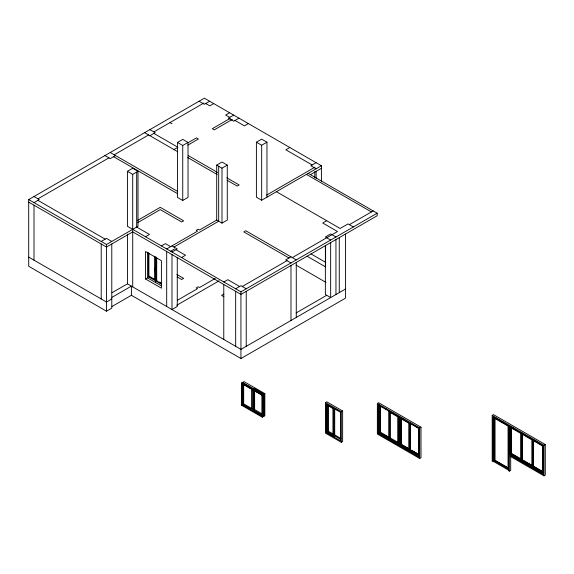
<?xml version="1.0" encoding="UTF-8"?>
<svg xmlns="http://www.w3.org/2000/svg" width="574" height="574" viewBox="0 0 574 574"><rect width="100%" height="100%" fill="white"/><g stroke="black" fill="none" stroke-linecap="round" stroke-linejoin="round"><path stroke-width="0.86" d="M155.647 271.014L154.98 270.835L154.98 268.23L155.64 267.577L156.128 267.864L156.128 269.084L155.159 269.084L155.159 270.734L155.647 271.014L155.647 269.364M156.128 267.864L155.468 268.517L154.98 268.23M111.787 243.993L111.787 308.13L106.499 311.187L28.714 266.279L28.7 199.587L204.366 98.168L321.397 165.743L321.418 181.592M37.956 198.826L108.931 157.85M114.219 154.793L148.601 134.947M153.889 131.891L203.921 103.004M33.988 202.644L39.276 199.587L33.988 196.538M115.539 155.561L110.251 158.611L104.963 155.561M149.922 135.708L155.21 132.651L149.922 129.602M209.654 101.225L204.366 104.274L199.07 101.225M213.729 103.578L209.761 105.867L205.686 103.514M240.951 291.843L127.421 226.299L127.421 171.325L132.709 168.268L137.997 171.325L137.997 226.299L106.477 244.495L28.7 199.587M177.452 142.438L182.74 139.382L188.028 142.438L188.028 197.413L182.74 200.462L177.452 197.413L177.452 142.438L182.74 145.495L188.028 142.438M229.6 112.741L225.632 115.03L229.708 117.383M173.951 149.577L177.911 147.288L153.889 133.419M233.675 115.094L228.387 118.151L233.675 121.2L238.971 118.151M127.421 171.325L132.709 174.381L137.997 171.325M188.1 142.682L196.43 137.875L198.41 139.016L187.813 145.136M230.368 118.273L212.301 128.712L214.281 129.853L232.355 119.421M248.37 123.575L244.402 125.864L235.003 120.44M216.707 220.079L216.707 165.104L221.994 162.047L227.282 165.104L227.282 220.079L221.994 223.128L216.707 220.079L199.515 230.002L198.195 229.234L196.208 230.382L197.528 231.143L166.675 248.958M261.687 200.233L256.399 197.183L256.399 142.208L261.687 139.152L266.96 142.194L266.975 197.183M216.707 165.104L221.994 168.153L227.282 165.104M256.399 142.208L261.672 145.251L266.96 142.194M101.189 241.439L106.477 238.389L111.772 241.439M137.301 220.595L160.261 207.336L183.644 220.839L181.664 221.987L160.261 209.625L137.789 222.597M106.477 247.042L132.709 231.896L240.951 294.39L377.161 215.752L377.161 213.205L308.173 173.377M289.805 147.496L285.838 149.785L312.141 164.975M145.516 236.746L149.484 234.457L136.677 227.06L136.677 172.085M161.387 245.909L165.355 243.62L170.643 246.669M316.109 162.686L310.821 165.743L316.109 168.792M173.951 247.05L218.687 221.22L218.687 166.245M266.508 195.138L315.004 167.142M170.643 251.254L174.611 248.958M171.963 252.015L177.251 248.958L171.963 245.909M321.397 165.743L261.672 200.226L261.672 145.251M310.376 174.647L321.418 168.297M111.98 292.747L127.435 283.829L240.965 349.372L345.44 289.059L345.44 234.084M155.159 269.084L156.128 269.084M112.016 297.31L131.403 286.117L131.403 295.28L240.951 358.528L345.426 298.207L345.426 289.045M181.549 257.554L185.517 255.258L175.931 249.726M148.508 252.66L148.508 276.711L148.896 276.489L154.966 279.997M145.531 279L161.402 288.162L161.402 260.675L145.531 251.52L145.531 279L148.178 277.479M111.787 298.968L106.499 302.024L28.714 257.116M112.016 306.473L131.403 295.28M156.322 257.174L156.322 281.224L157.089 280.779M177.402 300.302L197.549 288.672L196.229 287.911L198.209 286.763L199.53 287.531L215.228 278.469M176.72 305.282L219.146 280.786M326.685 220.71L322.724 222.999L337.49 231.53L292.302 257.611M223.867 281.985L227.835 279.689L239.609 286.491M223.838 294.11L221.571 295.416L223.896 296.758M235.641 288.779L240.937 285.723L246.224 288.779M290.968 256.843L285.673 259.893L290.968 262.949M242.271 286.498L287.014 260.668M349.394 224.656L373.193 210.916M377.161 213.205L240.937 291.836L240.951 358.528M296.141 312.938L326.706 295.294M241.417 383.116L242.113 382.722L262.942 394.74L262.942 416.789L242.113 404.763L241.417 405.165L241.417 383.116L262.246 395.142L264.851 393.642L264.851 415.684L263.983 416.186L254.612 410.776L254.088 411.077L254.088 389.911M242.637 404.462L242.637 382.42L244.022 381.617L264.851 393.642M253.048 388.433L252.524 388.727L252.524 410.776L253.048 410.475M254.088 389.029L254.612 388.727L263.983 394.144L263.983 416.186M241.417 405.165L262.246 417.183L263.459 416.487L263.459 394.438L242.637 382.42M325.451 402.582L326.771 401.822L342.642 410.984L342.642 441.521L341.315 442.289L325.451 433.126L325.451 402.582L341.315 411.745L342.642 410.984M334.707 408.437L333.824 408.946L333.824 436.434L326.771 432.358L326.771 404.749M326.333 432.617L340.439 440.76L340.439 412.254L326.333 404.11L326.333 432.617L328.536 431.339L333.071 433.958M377.362 403.508L378.682 402.74L421 427.171L421 457.715L419.68 458.475L377.362 434.044L377.362 403.508L419.68 427.939L421 427.171M333.824 435.415L334.707 434.905L340.877 438.471M333.386 436.685L334.707 435.924L340.346 439.182M388.713 410.568L388.713 439.074L398.743 444.864L398.299 445.115L378.244 433.535L378.244 405.036L398.299 416.609L398.743 416.358M378.244 433.535L379.565 432.774M380.01 406.062L380.01 432.516L380.447 432.265L388.835 437.108M409.212 422.909L409.649 422.658L409.649 451.164L399.626 445.374L399.181 445.625L399.181 417.119L418.798 428.448L419.242 428.19M409.649 423.677L410.094 423.418M388.275 439.325L389.15 438.816L379.127 433.026L379.127 404.526M389.595 438.565L397.861 443.336L397.861 416.868L389.595 412.096L389.595 438.565L390.478 438.055L397.99 442.389M400.501 444.864L408.767 449.636L408.767 423.167L400.501 418.396L400.501 444.864L401.384 444.355L408.15 448.258M409.649 450.145L410.532 449.636L410.532 423.167M409.212 451.415L410.094 450.906L418.941 456.014M419.242 454.658L418.798 454.917L410.094 449.887L410.094 450.906M492.183 415.389L493.504 414.622L545.3 444.527L545.3 475.064L543.98 475.832L509.375 455.849L509.375 471.125L508.492 470.615L508.492 425.822L493.066 416.911L493.066 461.704L492.183 461.195L492.183 415.389L543.98 445.288L545.3 444.527M494.386 460.944L508.055 468.829L508.055 426.073L494.386 418.188L494.386 460.944L495.269 460.434L508.177 467.882M520.618 433.327L510.695 427.601L510.695 454.07L511.578 453.56L520.733 458.848M521.493 460.305L531.854 466.289L531.854 439.82L521.493 433.836L521.493 460.305L522.376 459.796L522.376 433.327M509.375 471.125L510.695 470.357L510.695 455.935M306.408 174.396L371.428 211.928M353.354 226.945L348.066 223.896L340.131 228.474L276.438 191.702M169.983 122.599L171.963 123.747M335.948 236.997L330.653 233.948L325.365 236.997L330.653 240.054M188.172 155.504L217.532 172.451M226.802 177.804L239.157 184.936L237.177 186.084L227.132 180.286M144.634 132.651L177.725 151.758M187.734 157.541L217.094 174.489M311.058 253.938L325.716 262.397M307.09 256.226L325.602 266.917L325.602 245.636M110.251 152.505L177.33 191.235M296.256 259.893L245.801 230.762L243.814 231.91L289.002 257.999M113.559 156.702L177.667 193.718M296.033 265.109L325.989 282.408M335.962 294.527L335.948 239.545M495.046 417.549L496.589 418.439M498.132 419.329L499.674 420.218M501.992 421.56L503.534 422.45M512.898 427.86L514.44 428.749M524.399 434.496L520.618 432.308L520.618 460.814M528.948 437.123L530.462 437.998M534.279 440.201L532.737 439.311L532.737 467.81M535.822 441.09L537.364 441.98M532.737 440.33L542.652 446.055L542.652 472.524L532.737 466.798L533.619 466.289L542.774 471.57M523.115 460.226L532.737 465.779M521.278 459.415L511.355 453.69L511.355 427.221M532.514 465.901L522.161 459.925L522.161 433.456M542.552 471.699L533.397 466.411L533.397 439.942M510.695 454.07L520.618 459.796M543.535 474.052L509.812 454.579L509.812 426.073M176.871 274.444L183.666 278.368L181.678 279.509L177.201 276.926M507.954 468.011L495.046 460.563L495.046 417.8M508.93 470.357L493.504 461.453L493.504 416.659M37.956 200.355L105.157 239.15M28.7 202.134L106.499 247.05M381.975 406.686L383.497 407.569M385.018 408.444L386.546 409.327M391.798 412.347L393.341 413.237M402.711 418.647L404.254 419.537M149.276 276.266L153.839 278.899M159.371 282.092L160.885 282.968M161.258 283.628L156.702 281.002L156.702 257.841M148.508 276.711L154.585 280.22L154.585 256.169M156.322 281.224L161.631 284.288M161.222 285.773L147.518 277.859L147.518 252.144M411.981 450.475L418.511 454.242M408.681 448.818L401.169 444.477L401.169 418.016M380.01 432.516L389.15 437.797M384.967 435.888L388.053 437.675M412.01 451.501L413.481 452.355M335.474 408.882L337.017 409.771M399.181 445.625L418.798 456.954L418.798 428.448M251.247 388.591L243.677 384.221L243.677 403.859L252.008 408.666M252.524 389.732L242.981 384.221L242.981 404.261L251.484 409.169L251.484 389.129M254.612 409.571L262.942 414.378M243.376 404.892L250.816 409.183M254.088 411.077L261.299 415.239M543.98 445.288L543.98 475.832M511.578 427.092L511.578 453.56M419.68 427.939L419.68 458.475M401.384 417.886L401.384 444.355M399.626 416.868L399.626 445.374M398.299 416.609L398.299 445.115M390.478 411.587L390.478 438.055M380.447 405.804L380.447 432.265M341.315 411.745L341.315 442.289M339.27 237.643L339.27 292.618M334.707 408.308L334.707 435.924M330.653 242.601L330.653 297.569L325.365 294.519L325.365 245.751M328.536 405.753L328.536 431.339M316.123 171.346L316.123 178.442M314.803 171.475L314.803 177.682M296.27 262.447L296.27 317.422M290.982 265.504L290.982 320.479M262.246 395.142L262.246 417.183M254.612 390.822L254.612 410.776M246.239 291.334L246.239 346.309M242.113 382.722L242.113 404.763M235.663 291.334L235.663 346.309M223.774 284.474L223.774 339.449M221.994 168.153L221.994 223.128M182.74 145.495L182.74 200.462M177.273 257.726L177.273 306.487L171.985 309.544L171.985 254.569M166.69 251.52L166.69 306.487M155.454 256.729L155.454 282.437M148.896 253.328L148.896 276.489M132.709 174.381L132.723 286.878M127.435 234.17L127.435 283.829M106.477 244.495L106.499 311.187M101.211 243.993L101.211 298.968M34.01 205.198L34.01 260.173M543.097 445.797L509.375 426.331L509.375 454.83L543.097 474.303L543.097 445.797M419.02 428.319L410.31 423.296L410.31 449.758L419.02 454.787L419.02 428.319M332.942 408.437L327.654 405.38L327.654 431.849L332.942 434.905L332.942 408.437M262.074 395.242L253.443 390.263L253.443 410.302L262.074 415.282L262.074 395.242"/></g></svg>
